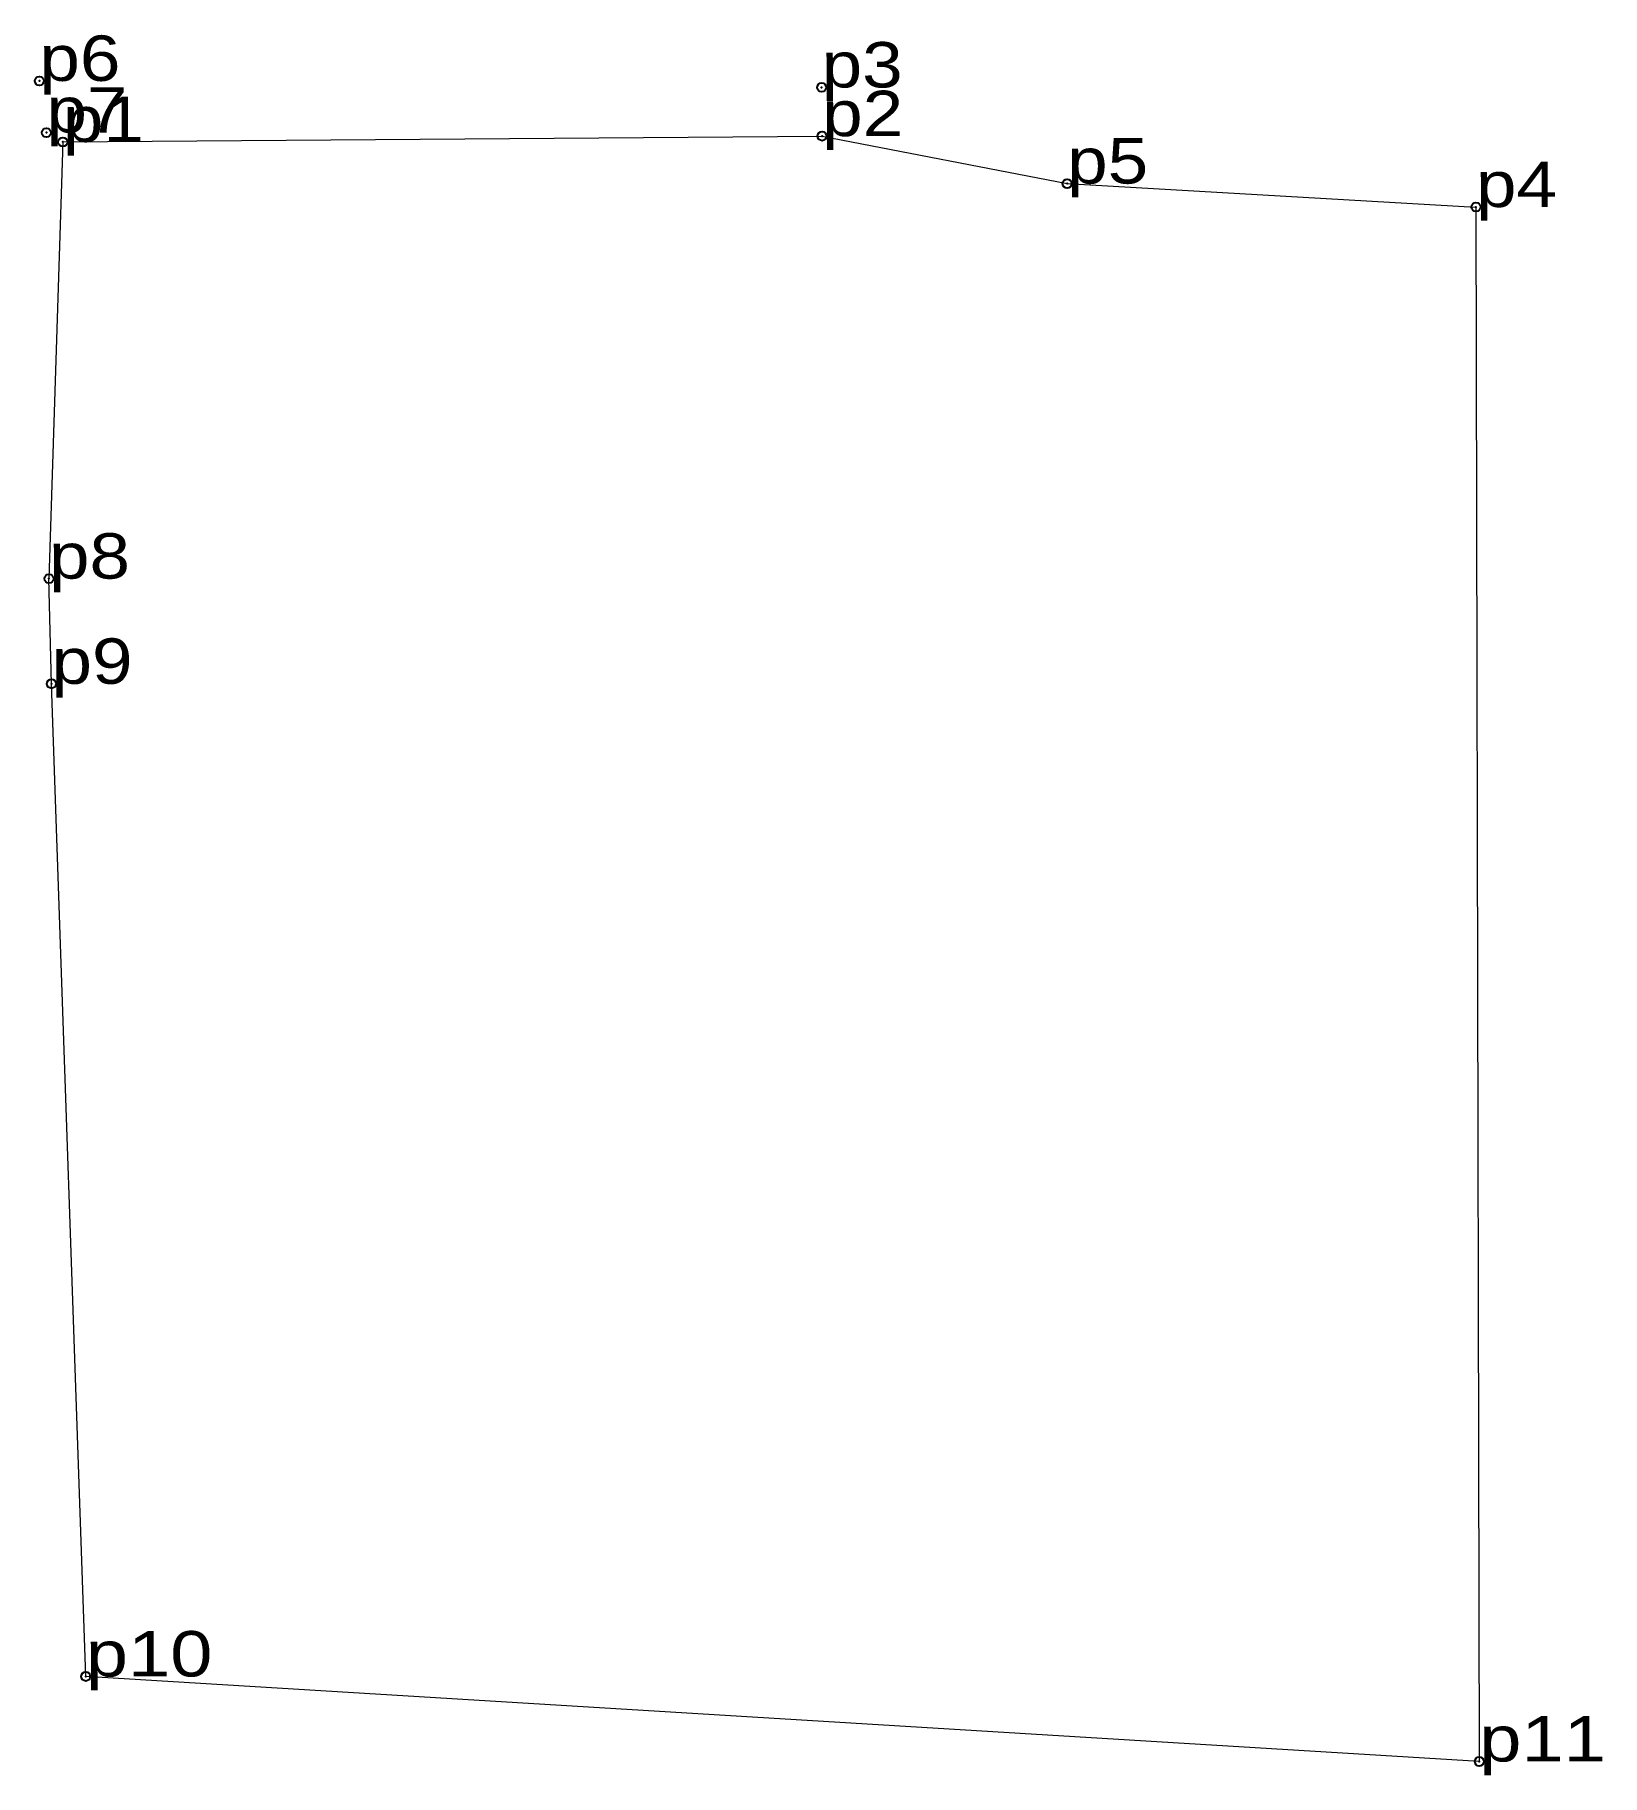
# Model space of a CAD drawing. Header units: metres. Extents: x 549257 to 549319.1, y 1838536.7 to 1838605.7.
import ezdxf

# ---------------------------------------------------------------- set-up
doc = ezdxf.new("R2010")
doc.units = ezdxf.units.M
doc.header["$LTSCALE"] = 0.72
doc.header["$PDMODE"] = 32
doc.header["$PDSIZE"] = 0.36
doc.layers.add('12', color=7, linetype='Continuous')
doc.layers.add('7', color=7, linetype='Continuous')
doc.layers.add('2', color=7, linetype='Continuous', lineweight=13)

msp = doc.modelspace()

# ---------------------------------------------------------------- linework, layer by layer
at = {"layer": '2'}
for p in [(549258.1, 1838601.41), (549257.65, 1838579.93)]:
    msp.add_line(p, (549257.55, 1838584.1), dxfattribs=at)
for points in [[(549258.1, 1838601.41), (549288.19, 1838601.64), (549297.9, 1838599.76), (549314.1, 1838598.83)], [(549314.09, 1838598.83), (549314.23, 1838537.21), (549259.01, 1838540.58), (549257.65, 1838579.93)]]:
    msp.add_lwpolyline(points, dxfattribs=at)
at = {"layer": '7'}
for p in [(549257.17, 1838603.83), (549288.17, 1838603.57), (549257.45, 1838601.78), (549258.1, 1838601.41), (549288.19, 1838601.64), (549297.9, 1838599.76), (549314.1, 1838598.83), (549257.55, 1838584.1), (549257.65, 1838579.93), (549259.01, 1838540.58), (549314.23, 1838537.21)]:
    msp.add_point(p, dxfattribs=at)

# ---------------------------------------------------------------- texts
at = {"layer": '12'}
for s, width, p in [('p6', 1.2, (549257.17, 1838603.83)), ('p3', 1.2, (549288.17, 1838603.57)), ('p7', 1.2, (549257.45, 1838601.78)), ('p1', 1.2, (549258.1, 1838601.41)), ('p2', 1.2, (549288.19, 1838601.64)), ('p5', 1.2, (549297.9, 1838599.76)), ('p4', 1.2, (549314.1, 1838598.83)), ('p8', 1.2, (549257.55, 1838584.1)), ('p9', 1.2, (549257.65, 1838579.93)), ('p10', 1.25, (549259.01, 1838540.58)), ('p11', 1.25, (549314.23, 1838537.21))]:
    msp.add_text(s, height=1.8, dxfattribs=dict(at, width=width)).set_placement(p)

doc.saveas('drawing.dxf')
